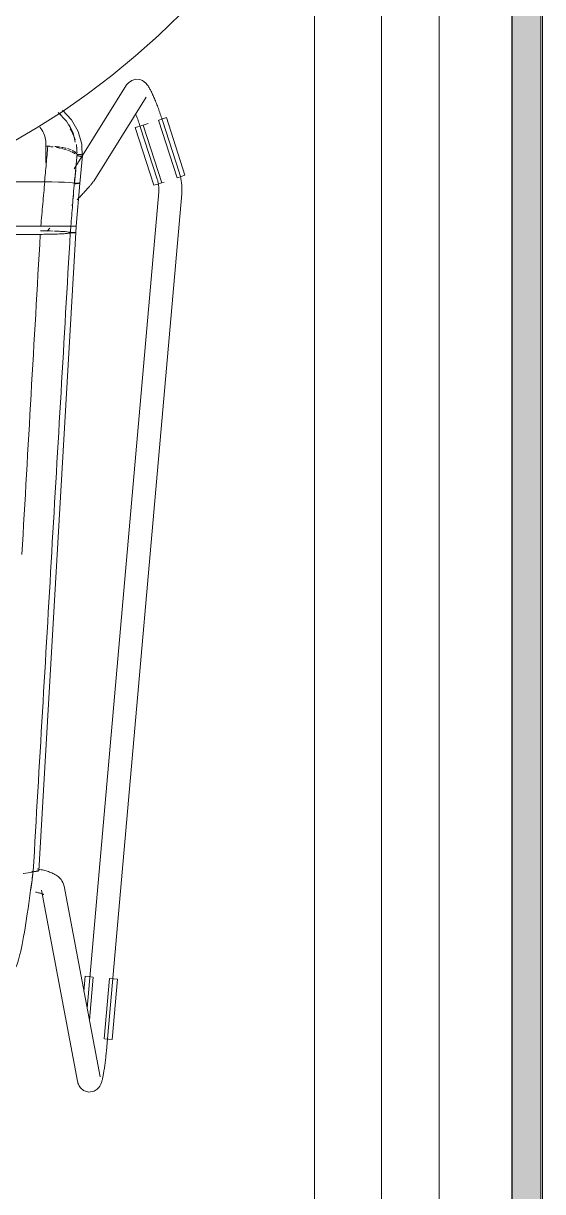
# Model space of a CAD drawing. Header units: millimetres. Extents: x 155920 to 295199, y -4084 to 97293.
# Drawn here: x 227631 to 227901, y 30413 to 31020 of the extents above; entities that cross this region are included whole.
import ezdxf

# ---------------------------------------------------------------- set-up
doc = ezdxf.new("R2010")
doc.units = ezdxf.units.MM
doc.header["$MEASUREMENT"] = 0
for name, color, linetype, lineweight in [('A-WALL', 7, 'CONTINUOUS', 9), ('A-WALL-PATT', 7, 'CONTINUOUS', 25), ('I-FURN', 8, 'CONTINUOUS', 9), ('I-WALL', 7, 'CONTINUOUS', 9)]:
    doc.layers.add(name, color=color, linetype=linetype, lineweight=lineweight)

msp = doc.modelspace()

# ---------------------------------------------------------------- hatches: boundary and pattern name
at = {"layer": 'A-WALL-PATT', "lineweight": 5}
msp.add_hatch(color=256, dxfattribs=at).paths.add_polyline_path([(227884.93, 29907.33), (227899.93, 29907.33), (227899.93, 34245.33), (227884.93, 34245.33), (227884.93, 30361.42)], flags=0)

# ---------------------------------------------------------------- linework, layer by layer
at = {"layer": 'A-WALL'}
for p, q in [((227899.93, 34245.33), (227899.93, 29907.33)), ((227900.93, 34245.33), (227900.93, 29907.33))]:
    msp.add_line(p, q, dxfattribs=at)
at = {"layer": 'I-FURN'}
for p, q in [((227782.11, 32484.9), (227782.11, 30084.9)), ((227817.11, 30084.9), (227817.11, 32484.9)), ((227817.11, 30084.9), (227817.11, 32484.9)), ((227847.11, 32484.9), (227847.11, 30084.9)), ((227700.89, 31013.96), (227712.39, 31025.09)), ((227688.96, 31003.3), (227700.89, 31013.96)), ((227676.62, 30993.13), (227688.96, 31003.3)), ((227663.87, 30983.46), (227676.62, 30993.13)), ((227684.37, 30988.23), (227661.33, 30951.46)), ((227685.26, 30989.35), (227684.37, 30988.23)), ((227685.26, 30989.35), (227686.99, 30990.57)), ((227686.99, 30990.57), (227689.22, 30991.16)), ((227689.22, 30991.16), (227691.19, 30990.99)), ((227691.19, 30990.99), (227692.57, 30990.47)), ((227692.57, 30990.47), (227693.49, 30989.9)), ((227693.49, 30989.9), (227694.11, 30989.38)), ((227694.11, 30989.38), (227694.58, 30988.91)), ((227694.58, 30988.91), (227694.95, 30988.49)), ((227694.95, 30988.49), (227695.26, 30988.09)), ((227695.26, 30988.09), (227695.54, 30987.7)), ((227695.54, 30987.7), (227695.79, 30987.31)), ((227695.79, 30987.31), (227696.04, 30986.92)), ((227696.04, 30986.92), (227696.27, 30986.52)), ((227650.75, 30974.3), (227663.87, 30983.46)), ((227667.23, 30938.27), (227694.53, 30981.86)), ((227696.27, 30986.52), (227696.5, 30986.11)), ((227696.5, 30986.11), (227696.73, 30985.68)), ((227696.73, 30985.68), (227696.96, 30985.24)), ((227696.96, 30985.24), (227697.19, 30984.78)), ((227697.19, 30984.78), (227697.42, 30984.31)), ((227697.42, 30984.31), (227697.65, 30983.82)), ((227697.65, 30983.82), (227697.89, 30983.31)), ((227697.89, 30983.31), (227698.13, 30982.78)), ((227698.13, 30982.78), (227698.37, 30982.24)), ((227698.37, 30982.24), (227698.61, 30981.68)), ((227698.61, 30981.68), (227698.85, 30981.1)), ((227698.85, 30981.1), (227699.1, 30980.5)), ((227655.73, 30970.04), (227650.99, 30975.19)), ((227699.1, 30980.5), (227699.35, 30979.89)), ((227699.35, 30979.89), (227699.6, 30979.27)), ((227699.6, 30979.27), (227699.85, 30978.63)), ((227699.85, 30978.63), (227700.11, 30977.97)), ((227700.11, 30977.97), (227700.36, 30977.31)), ((227700.36, 30977.31), (227700.61, 30976.63)), ((227700.61, 30976.63), (227700.87, 30975.94)), ((227700.87, 30975.94), (227701.12, 30975.24)), ((227701.12, 30975.24), (227701.38, 30974.53)), ((227701.38, 30974.53), (227701.63, 30973.82)), ((227637.28, 30965.68), (227650.75, 30974.3)), ((227653.05, 30969.46), (227648.78, 30973.93)), ((227656.41, 30963.63), (227653.05, 30969.46)), ((227659.12, 30964.03), (227655.73, 30970.04)), ((227689.17, 30972.97), (227689.4, 30972.35)), ((227689.4, 30972.35), (227689.64, 30971.71)), ((227689.64, 30971.71), (227689.87, 30971.07)), ((227689.87, 30971.07), (227690.11, 30970.41)), ((227690.11, 30970.41), (227690.35, 30969.74)), ((227690.35, 30969.74), (227690.58, 30969.07)), ((227690.58, 30969.07), (227690.81, 30968.39)), ((227701, 30969.95), (227710.69, 30939.95)), ((227701.12, 30969.99), (227703.1, 30970.63)), ((227701.63, 30973.82), (227701.88, 30973.1)), ((227701.88, 30973.1), (227702.14, 30972.37)), ((227702.14, 30972.37), (227702.38, 30971.64)), ((227702.38, 30971.64), (227702.63, 30970.9)), ((227702.63, 30970.9), (227702.88, 30970.16)), ((227702.88, 30970.16), (227703.02, 30969.7)), ((227711.74, 30942.89), (227703.02, 30969.7)), ((227703.1, 30970.63), (227705.05, 30971.26)), ((227705.05, 30971.26), (227714.74, 30941.25)), ((227623.47, 30957.6), (227637.28, 30965.68)), ((227660.99, 30957.51), (227659.12, 30964.03)), ((227688.89, 30966.04), (227690.85, 30966.67)), ((227688.89, 30966.04), (227698.58, 30936.04)), ((227690.81, 30968.39), (227691.05, 30967.7)), ((227690.85, 30966.67), (227692.82, 30967.31)), ((227691.05, 30967.7), (227691.28, 30967.02)), ((227691.28, 30967.02), (227691.5, 30966.32)), ((227691.5, 30966.32), (227691.61, 30965.99)), ((227691.61, 30965.99), (227700.32, 30939.18)), ((227702.62, 30937.34), (227692.94, 30967.35)), ((227695.51, 30968.18), (227693.03, 30967.38)), ((227642.28, 30956.39), (227643.33, 30956.39)), ((227642.34, 30947.88), (227642.34, 30957.63)), ((227661.28, 30950.6), (227660.99, 30957.51)), ((227661.1, 30951.09), (227657.06, 30944.64)), ((227661.4, 30951.5), (227659.98, 30937)), ((227667.23, 30938.27), (227667.01, 30937.95)), ((227700.32, 30939.18), (227700.52, 30938.54)), ((227700.52, 30938.54), (227700.68, 30937.9)), ((227712.78, 30940.62), (227710.81, 30939.99)), ((227711.75, 30942.84), (227711.74, 30942.89)), ((227712.08, 30941.75), (227711.75, 30942.84)), ((227712.37, 30940.64), (227712.08, 30941.75)), ((227712.61, 30939.53), (227712.37, 30940.64)), ((227712.8, 30938.4), (227712.61, 30939.53)), ((227714.74, 30941.25), (227712.78, 30940.62)), ((227712.95, 30937.27), (227712.8, 30938.4)), ((227641.63, 30937.84), (227581.51, 30937.84)), ((227581.51, 30937.84), (227641.63, 30937.84)), ((227645.39, 30937.81), (227641.63, 30937.84)), ((227641.75, 30937.84), (227645.49, 30937.81)), ((227648.93, 30937.74), (227645.49, 30937.81)), ((227645.49, 30937.81), (227648.93, 30937.73)), ((227652.02, 30937.62), (227648.93, 30937.74)), ((227648.99, 30937.73), (227652.03, 30937.62)), ((227654.5, 30937.47), (227652.02, 30937.62)), ((227652.07, 30937.62), (227654.51, 30937.47)), ((227656.24, 30937.29), (227654.5, 30937.47)), ((227654.52, 30937.47), (227656.24, 30937.29)), ((227656.24, 30937.29), (227657.13, 30937.1)), ((227657.13, 30937.1), (227656.24, 30937.29)), ((227657.6, 30937.11), (227657.13, 30937.1)), ((227657.13, 30937.1), (227657.6, 30937.11)), ((227657.14, 30936.91), (227657.61, 30936.9)), ((227657.61, 30936.9), (227657.14, 30936.91)), ((227658.1, 30937.11), (227657.6, 30937.11)), ((227657.6, 30937.11), (227658.09, 30937.11)), ((227657.61, 30936.9), (227658.11, 30936.9)), ((227658.11, 30936.9), (227657.61, 30936.9)), ((227658.09, 30937.11), (227658.58, 30937.1)), ((227658.59, 30937.1), (227658.1, 30937.11)), ((227658.11, 30936.9), (227658.6, 30936.91)), ((227658.6, 30936.91), (227658.11, 30936.9)), ((227659.98, 30937), (227658.15, 30914.8)), ((227658.58, 30937.1), (227659.04, 30937.09)), ((227659.04, 30937.09), (227658.59, 30937.1)), ((227658.6, 30936.91), (227659.05, 30936.92)), ((227659.05, 30936.92), (227658.6, 30936.91)), ((227659.43, 30937.08), (227659.04, 30937.09)), ((227659.04, 30937.09), (227659.42, 30937.08)), ((227659.42, 30937.08), (227659.72, 30937.06)), ((227659.72, 30937.06), (227659.43, 30937.08)), ((227659.73, 30936.95), (227659.43, 30936.93)), ((227659.44, 30936.93), (227659.73, 30936.95)), ((227659.91, 30937.03), (227659.72, 30937.06)), ((227659.73, 30936.95), (227659.92, 30936.98)), ((227659.91, 30936.98), (227659.73, 30936.95)), ((227659.91, 30937.03), (227659.98, 30937.01)), ((227659.98, 30937.01), (227659.91, 30937.03)), ((227659.98, 30937), (227659.91, 30936.98)), ((227659.92, 30936.98), (227659.98, 30937)), ((227662.01, 30932.19), (227661.62, 30931.76)), ((227662.39, 30932.6), (227662.01, 30932.19)), ((227662.76, 30933), (227662.39, 30932.6)), ((227663.12, 30933.39), (227662.76, 30933)), ((227663.46, 30933.77), (227663.12, 30933.39)), ((227663.79, 30934.13), (227663.46, 30933.77)), ((227664.11, 30934.48), (227663.79, 30934.13)), ((227701.07, 30932.62), (227663.79, 30508.27)), ((227664.41, 30934.82), (227664.11, 30934.48)), ((227664.7, 30935.14), (227664.41, 30934.82)), ((227664.97, 30935.45), (227664.7, 30935.14)), ((227665.23, 30935.75), (227664.97, 30935.45)), ((227665.47, 30936.03), (227665.23, 30935.75)), ((227665.7, 30936.29), (227665.47, 30936.03)), ((227665.91, 30936.55), (227665.7, 30936.29)), ((227666.11, 30936.79), (227665.91, 30936.55)), ((227666.3, 30937.02), (227666.11, 30936.79)), ((227666.48, 30937.24), (227666.3, 30937.02)), ((227666.66, 30937.46), (227666.48, 30937.24)), ((227666.83, 30937.69), (227666.66, 30937.46)), ((227667.01, 30937.95), (227666.83, 30937.69)), ((227700.53, 30936.67), (227698.58, 30936.04)), ((227702.51, 30937.3), (227700.53, 30936.67)), ((227700.68, 30937.9), (227700.82, 30937.26)), ((227700.82, 30937.26), (227700.94, 30936.6)), ((227700.94, 30936.6), (227701.03, 30935.95)), ((227701.03, 30935.95), (227701.09, 30935.29)), ((227701.12, 30933.3), (227701.07, 30932.64)), ((227701.07, 30932.64), (227701.07, 30932.62)), ((227701.09, 30935.29), (227701.12, 30934.63)), ((227701.12, 30934.63), (227701.13, 30933.96)), ((227701.13, 30933.96), (227701.12, 30933.3)), ((227703.89, 30937.75), (227702.72, 30937.37)), ((227713.06, 30936.13), (227712.95, 30937.27)), ((227713.02, 30931.57), (227713.1, 30932.71)), ((227713.12, 30934.99), (227713.06, 30936.13)), ((227713.1, 30932.71), (227713.13, 30933.85)), ((227713.13, 30933.85), (227713.12, 30934.99)), ((227656.25, 30926.05), (227655.76, 30925.54)), ((227659.06, 30929.02), (227658.61, 30928.53)), ((227659.51, 30929.49), (227659.06, 30929.02)), ((227659.95, 30929.96), (227659.51, 30929.49)), ((227660.38, 30930.43), (227659.95, 30929.96)), ((227660.81, 30930.88), (227660.38, 30930.43)), ((227661.22, 30931.33), (227660.81, 30930.88)), ((227661.62, 30931.76), (227661.22, 30931.33)), ((227674.07, 30488.25), (227713.02, 30931.57)), ((227506.05, 30914.87), (227639.69, 30914.87)), ((227639.69, 30914.87), (227506.05, 30914.87)), ((227639.69, 30914.87), (227643.47, 30914.87)), ((227643.48, 30914.87), (227639.69, 30914.87)), ((227643.47, 30914.87), (227647.04, 30914.86)), ((227647.04, 30914.86), (227643.48, 30914.87)), ((227647.03, 30914.75), (227643.48, 30914.74)), ((227643.48, 30914.74), (227647.04, 30914.75)), ((227647.04, 30914.86), (227650.17, 30914.85)), ((227650.18, 30914.85), (227647.04, 30914.86)), ((227652.66, 30914.77), (227650.16, 30914.76)), ((227650.16, 30914.76), (227652.66, 30914.77)), ((227650.18, 30914.85), (227652.68, 30914.84)), ((227652.68, 30914.84), (227650.18, 30914.85)), ((227654.41, 30914.78), (227652.66, 30914.77)), ((227652.66, 30914.77), (227654.41, 30914.78)), ((227652.68, 30914.84), (227654.42, 30914.83)), ((227654.43, 30914.83), (227652.68, 30914.84)), ((227654.42, 30914.83), (227655.31, 30914.81)), ((227655.31, 30914.81), (227654.43, 30914.83)), ((227655.31, 30914.81), (227655.78, 30914.81)), ((227655.78, 30914.81), (227655.31, 30914.81)), ((227655.78, 30914.8), (227655.31, 30914.8)), ((227655.31, 30914.8), (227655.78, 30914.8)), ((227655.78, 30914.81), (227656.28, 30914.81)), ((227656.28, 30914.81), (227655.78, 30914.81)), ((227656.27, 30914.8), (227655.78, 30914.8)), ((227655.78, 30914.8), (227656.28, 30914.8)), ((227656.76, 30914.8), (227656.27, 30914.8)), ((227656.28, 30914.81), (227656.77, 30914.81)), ((227656.77, 30914.81), (227656.28, 30914.81)), ((227656.28, 30914.8), (227656.77, 30914.8)), ((227657.21, 30914.8), (227656.76, 30914.8)), ((227656.77, 30914.81), (227657.22, 30914.81)), ((227657.22, 30914.81), (227656.77, 30914.81)), ((227656.77, 30914.8), (227657.22, 30914.8)), ((227657.6, 30914.8), (227657.21, 30914.8)), ((227657.22, 30914.81), (227657.6, 30914.81)), ((227657.61, 30914.81), (227657.22, 30914.81)), ((227657.22, 30914.8), (227657.6, 30914.8)), ((227657.6, 30914.81), (227657.9, 30914.81)), ((227657.89, 30914.8), (227657.6, 30914.8)), ((227657.6, 30914.8), (227657.9, 30914.8)), ((227657.9, 30914.81), (227657.61, 30914.81)), ((227657.88, 30911.44), (227658.15, 30914.8)), ((227658.08, 30914.8), (227657.89, 30914.8)), ((227657.9, 30914.81), (227658.08, 30914.81)), ((227658.09, 30914.81), (227657.9, 30914.81)), ((227657.9, 30914.8), (227658.09, 30914.8)), ((227658.08, 30914.81), (227658.15, 30914.8)), ((227658.15, 30914.8), (227658.08, 30914.8)), ((227658.15, 30914.8), (227658.09, 30914.81)), ((227658.09, 30914.8), (227658.15, 30914.8)), ((227476.83, 30910.55), (227639.42, 30910.55)), ((227639.42, 30910.55), (227476.83, 30910.55)), ((227657.88, 30911.44), (227638.59, 30579.54)), ((227639.42, 30910.55), (227643.21, 30910.58)), ((227643.22, 30912.31), (227639.53, 30912.34)), ((227642.97, 30912.25), (227644.39, 30913.72)), ((227643.21, 30910.58), (227646.77, 30910.66)), ((227646.12, 30912.25), (227643.22, 30912.31)), ((227649.89, 30912.11), (227646.77, 30912.23)), ((227646.77, 30910.66), (227649.9, 30910.78)), ((227652.38, 30911.95), (227649.89, 30912.11)), ((227649.9, 30910.78), (227652.4, 30910.94)), ((227654.13, 30911.75), (227652.38, 30911.95)), ((227652.4, 30910.94), (227654.15, 30911.13)), ((227655.04, 30911.54), (227654.13, 30911.75)), ((227654.15, 30911.13), (227655.04, 30911.35)), ((227655.5, 30911.55), (227655.04, 30911.54)), ((227655.04, 30911.35), (227655.51, 30911.34)), ((227656, 30911.56), (227655.5, 30911.55)), ((227655.51, 30911.34), (227656.01, 30911.33)), ((227656.49, 30911.55), (227656, 30911.56)), ((227656.01, 30911.33), (227656.5, 30911.34)), ((227656.94, 30911.54), (227656.49, 30911.55)), ((227656.5, 30911.34), (227656.95, 30911.35)), ((227657.33, 30911.52), (227656.94, 30911.54)), ((227656.95, 30911.35), (227657.33, 30911.37)), ((227657.62, 30911.5), (227657.33, 30911.52)), ((227657.33, 30911.37), (227657.62, 30911.39)), ((227657.81, 30911.47), (227657.62, 30911.5)), ((227657.62, 30911.39), (227657.81, 30911.42)), ((227657.88, 30911.45), (227657.81, 30911.47)), ((227657.81, 30911.42), (227657.88, 30911.44)), ((227638.05, 30579.68), (227637.67, 30579.72)), ((227637.67, 30579.72), (227638.05, 30579.68)), ((227638.48, 30580.44), (227637.78, 30580.56)), ((227638.34, 30579.64), (227638.05, 30579.68)), ((227638.05, 30579.68), (227638.34, 30579.64)), ((227639.18, 30580.32), (227638.48, 30580.44)), ((227639.86, 30580.18), (227639.18, 30580.32)), ((227640.53, 30580.04), (227639.86, 30580.18)), ((227641.18, 30579.89), (227640.53, 30580.04)), ((227641.83, 30579.73), (227641.18, 30579.89)), ((227642.46, 30579.55), (227641.83, 30579.73)), ((227630.58, 30578.27), (227633.07, 30578.58)), ((227633.07, 30578.58), (227630.61, 30578.27)), ((227633.07, 30578.58), (227634.82, 30578.95)), ((227634.82, 30578.95), (227633.08, 30578.58)), ((227635.72, 30579.35), (227634.82, 30578.95)), ((227634.82, 30578.95), (227635.72, 30579.35)), ((227635.72, 30579.35), (227636.19, 30579.33)), ((227636.19, 30579.33), (227635.72, 30579.35)), ((227636.19, 30579.33), (227636.69, 30579.32)), ((227636.69, 30579.32), (227636.19, 30579.33)), ((227636.69, 30579.32), (227637.18, 30579.33)), ((227637.19, 30579.33), (227636.69, 30579.32)), ((227637.18, 30579.33), (227637.64, 30579.35)), ((227637.64, 30579.35), (227637.19, 30579.33)), ((227637.64, 30579.35), (227638.02, 30579.39)), ((227638.03, 30579.39), (227637.64, 30579.35)), ((227638.02, 30579.39), (227638.32, 30579.43)), ((227638.33, 30579.43), (227638.03, 30579.39)), ((227638.59, 30579.54), (227638.52, 30579.59)), ((227638.53, 30579.59), (227638.59, 30579.54)), ((227643.07, 30579.37), (227642.46, 30579.55)), ((227643.68, 30579.18), (227643.07, 30579.37)), ((227644.27, 30578.97), (227643.68, 30579.18)), ((227644.85, 30578.75), (227644.27, 30578.97)), ((227645.42, 30578.52), (227644.85, 30578.75)), ((227645.98, 30578.26), (227645.42, 30578.52)), ((227646.53, 30577.99), (227645.98, 30578.26)), ((227647.07, 30577.7), (227646.53, 30577.99)), ((227647.61, 30577.38), (227647.07, 30577.7)), ((227648.14, 30577.02), (227647.61, 30577.38)), ((227648.68, 30576.62), (227648.14, 30577.02)), ((227649.21, 30576.16), (227648.68, 30576.62)), ((227649.73, 30575.65), (227649.21, 30576.16)), ((227650.24, 30575.05), (227649.73, 30575.65)), ((227650.72, 30574.36), (227650.24, 30575.05)), ((227651.16, 30573.57), (227650.72, 30574.36)), ((227637.44, 30568.43), (227636.95, 30568.53)), ((227637.91, 30568.33), (227637.44, 30568.43)), ((227638.36, 30568.23), (227637.91, 30568.33)), ((227638.78, 30568.12), (227638.36, 30568.23)), ((227639.17, 30568.01), (227638.78, 30568.12)), ((227639.54, 30567.9), (227639.17, 30568.01)), ((227639.87, 30567.8), (227639.54, 30567.9)), ((227640.18, 30567.69), (227639.87, 30567.8)), ((227639.99, 30569.46), (227658.8, 30470.16)), ((227640.45, 30567.59), (227640.18, 30567.69)), ((227640.68, 30567.49), (227640.45, 30567.59)), ((227651.52, 30572.68), (227651.16, 30573.57)), ((227651.78, 30571.69), (227651.52, 30572.68)), ((227670.59, 30472.4), (227651.78, 30571.69)), ((227640.87, 30567.41), (227640.68, 30567.49)), ((227641.03, 30567.33), (227640.87, 30567.41)), ((227641.11, 30567.28), (227641.03, 30567.33)), ((227641.19, 30567.24), (227641.11, 30567.28)), ((227641.21, 30567.23), (227641.19, 30567.24)), ((227662.74, 30524.75), (227662.04, 30516.86)), ((227662.74, 30524.75), (227664.78, 30524.57)), ((227664.78, 30524.57), (227666.85, 30524.39)), ((227664.99, 30501.9), (227666.97, 30524.38)), ((227675.42, 30523.64), (227672.66, 30492.23)), ((227675.54, 30523.63), (227677.6, 30523.44)), ((227679.65, 30523.27), (227676.89, 30491.85)), ((227677.6, 30523.44), (227679.65, 30523.27)), ((227674.84, 30492.03), (227672.78, 30492.22)), ((227676.89, 30491.85), (227674.84, 30492.03)), ((227673.46, 30482.18), (227673.54, 30482.9)), ((227673.54, 30482.9), (227673.62, 30483.62)), ((227673.62, 30483.62), (227673.7, 30484.36)), ((227673.7, 30484.36), (227673.78, 30485.1)), ((227673.78, 30485.1), (227673.85, 30485.84)), ((227673.85, 30485.84), (227673.92, 30486.59)), ((227673.92, 30486.59), (227673.99, 30487.34)), ((227673.99, 30487.34), (227674.06, 30488.09)), ((227674.06, 30488.09), (227674.07, 30488.25)), ((227672.67, 30476.24), (227672.76, 30476.84)), ((227672.76, 30476.84), (227672.85, 30477.46)), ((227672.85, 30477.46), (227672.94, 30478.09)), ((227672.94, 30478.09), (227673.03, 30478.74)), ((227673.03, 30478.74), (227673.12, 30479.41)), ((227673.12, 30479.41), (227673.21, 30480.08)), ((227673.21, 30480.08), (227673.29, 30480.77)), ((227673.29, 30480.77), (227673.38, 30481.47)), ((227673.38, 30481.47), (227673.46, 30482.18)), ((227671.4, 30469.97), (227671.51, 30470.37)), ((227671.51, 30470.37), (227671.62, 30470.77)), ((227671.62, 30470.77), (227671.72, 30471.18)), ((227671.72, 30471.18), (227671.82, 30471.61)), ((227671.82, 30471.61), (227671.92, 30472.05)), ((227671.92, 30472.05), (227672.02, 30472.51)), ((227672.02, 30472.51), (227672.11, 30472.99)), ((227672.11, 30472.99), (227672.21, 30473.49)), ((227672.21, 30473.49), (227672.3, 30474)), ((227672.3, 30474), (227672.4, 30474.53)), ((227672.4, 30474.53), (227672.49, 30475.08)), ((227672.49, 30475.08), (227672.58, 30475.65)), ((227672.58, 30475.65), (227672.67, 30476.24)), ((227658.89, 30469.75), (227658.8, 30470.16)), ((227659.03, 30469.23), (227658.89, 30469.75)), ((227659.24, 30468.61), (227659.03, 30469.23)), ((227659.62, 30467.81), (227659.24, 30468.61)), ((227660.36, 30466.73), (227659.62, 30467.81)), ((227661.94, 30465.41), (227660.36, 30466.73)), ((227661.94, 30465.41), (227664.69, 30464.57)), ((227664.69, 30464.57), (227667.45, 30465.06)), ((227667.45, 30465.06), (227669.11, 30466.1)), ((227669.11, 30466.1), (227669.96, 30467)), ((227669.96, 30467), (227670.44, 30467.71)), ((227670.44, 30467.71), (227670.74, 30468.27)), ((227670.74, 30468.27), (227670.96, 30468.74)), ((227670.96, 30468.74), (227671.13, 30469.17)), ((227671.13, 30469.17), (227671.27, 30469.58)), ((227671.27, 30469.58), (227671.4, 30469.97))]:
    msp.add_line(p, q, dxfattribs=at)
for points in [[(227648.73, 30973.91), (227649.19, 30973.53), (227649.65, 30973.13), (227650.11, 30972.73)], [(227643.33, 30956.39), (227643.07, 30953.36), (227642.53, 30947.22), (227641.94, 30940.97), (227641.63, 30937.84)], [(227642.33, 30957.9), (227642.34, 30957.4), (227642.33, 30956.89), (227642.28, 30956.39)], [(227643.33, 30956.39), (227643.69, 30956.38), (227644.05, 30956.38), (227644.41, 30956.37)], [(227658.22, 30957.33), (227658.41, 30956.1), (227658.45, 30954.84), (227658.46, 30953.58)], [(227646.17, 30955.97), (227645.58, 30956.05), (227644.99, 30956.12), (227644.4, 30956.17)], [(227647.04, 30956.22), (227647.95, 30956.14), (227648.83, 30956.04), (227649.68, 30955.92)], [(227649.86, 30955.32), (227649.21, 30955.46), (227648.54, 30955.6), (227647.86, 30955.72)], [(227653.11, 30954.47), (227652.31, 30954.72), (227651.43, 30954.95), (227650.51, 30955.17)], [(227650.53, 30955.79), (227651.37, 30955.64), (227652.18, 30955.48), (227652.92, 30955.29)], [(227655.74, 30953.48), (227655.1, 30953.78), (227654.36, 30954.05), (227653.54, 30954.32)], [(227653.58, 30955.11), (227654.31, 30954.9), (227654.95, 30954.66), (227655.55, 30954.42)], [(227657.56, 30952.41), (227657.15, 30952.73), (227656.63, 30953.06), (227655.98, 30953.37)], [(227658.57, 30952.05), (227658.33, 30949.61), (227657.85, 30944.66), (227657.37, 30939.62), (227657.13, 30937.1)], [(227658.53, 30952.88), (227658.51, 30953.78), (227658.45, 30954.68), (227658.35, 30955.57)], [(227661.22, 30950.75), (227661.18, 30950.79), (227661.05, 30950.89), (227660.76, 30951.02), (227660.37, 30951.14), (227659.92, 30951.23), (227659.42, 30951.3), (227658.93, 30951.33), (227658.61, 30951.33), (227658.46, 30951.32)], [(227657.85, 30944), (227657.62, 30941.71), (227657.39, 30939.41), (227657.16, 30937.1)], [(227641.75, 30937.83), (227641.41, 30934.01), (227641.06, 30930.19), (227640.72, 30926.36)], [(227655.31, 30914.81), (227655.62, 30918.53), (227656.22, 30925.96), (227656.82, 30933.39), (227657.13, 30937.1)], [(227640.72, 30926.36), (227640.38, 30922.53), (227640.03, 30918.7), (227639.69, 30914.87)], [(227655.31, 30914.81), (227655.27, 30914.23), (227655.18, 30913.08), (227655.09, 30911.92), (227655.04, 30911.35)], [(227655.31, 30914.8), (227655.26, 30914.26), (227655.17, 30913.17), (227655.08, 30912.09), (227655.04, 30911.54)], [(227639.42, 30910.55), (227636.23, 30855.02), (227633.03, 30799.5), (227629.84, 30744.06)], [(227635.72, 30579.35), (227638.94, 30634.58), (227645.38, 30745.18), (227651.82, 30855.94), (227655.04, 30911.35)], [(227639.53, 30912.34), (227641.81, 30912.34), (227644.11, 30912.31), (227646.15, 30912.25)], [(227655.04, 30911.54), (227655.63, 30911.56), (227657.14, 30911.56), (227657.88, 30911.48), (227657.88, 30911.45)], [(227635.71, 30579.34), (227635.31, 30576.21), (227634.92, 30573.05), (227634.52, 30569.94)]]:
    msp.add_open_spline(points, degree=3, dxfattribs=at)
for points, knots in [([(227639.17, 30966.28), (227639.94, 30965.37), (227641.87, 30962.38), (227642.5, 30958.77), (227642.28, 30956.39)], [0.5, 0.5, 0.5, 0.5, 0.6666667, 1, 1, 1, 1]), ([(227654.36, 30967.51), (227654.93, 30966.62), (227656.59, 30963.8), (227657.2, 30960.7), (227657.49, 30958.56)], [0.591443, 0.591443, 0.591443, 0.591443, 0.6666667, 0.8236682, 0.8236682, 0.8236682, 0.8236682]), ([(227657.49, 30959.66), (227657.09, 30961), (227656.37, 30962.96), (227655.36, 30964.79), (227655.01, 30965.36)], [0.2297626, 0.2297626, 0.2297626, 0.2297626, 0.3333333, 0.3824546, 0.3824546, 0.3824546, 0.3824546]), ([(227656.05, 30954.21), (227656.73, 30953.89), (227657.86, 30953.19), (227658.42, 30952.45), (227658.57, 30952.05)], [0.6690305, 0.6690305, 0.6690305, 0.6690305, 0.8333333, 1, 1, 1, 1]), ([(227658.57, 30952.05), (227658.71, 30952.07), (227658.99, 30952.1), (227659.42, 30952.12), (227659.79, 30952.11), (227660.08, 30952.09), (227660.35, 30952.05), (227660.6, 30952), (227660.83, 30951.94), (227661.02, 30951.87), (227661.22, 30951.78), (227661.32, 30951.69), (227661.35, 30951.65)], [0, 0, 0, 0, 0.0555556, 0.1111111, 0.1666667, 0.1944444, 0.2222222, 0.2777778, 0.3055556, 0.3333333, 0.3888889, 0.4444444, 0.4444444, 0.4444444, 0.4444444]), ([(227655.31, 30914.8), (227655.61, 30918.49), (227656.06, 30923.82), (227656.5, 30929.16), (227656.63, 30930.8)], [0, 0, 0, 0, 0.5, 0.7233886, 0.7233886, 0.7233886, 0.7233886]), ([(227655.04, 30911.35), (227654.77, 30911.2), (227653.38, 30910.99), (227650.02, 30910.77), (227646.85, 30910.65), (227643.25, 30910.57), (227640.7, 30910.55), (227639.42, 30910.55)], [-1, -1, -1, -1, -0.666667, -0.5, -0.333333, -0.166667, 0, 0, 0, 0]), ([(227646.77, 30912.23), (227647.9, 30912.2), (227650, 30912.12), (227653.35, 30911.9), (227654.75, 30911.69), (227655.04, 30911.54)], [-0.6666667, -0.6666667, -0.6666667, -0.6666667, -0.5, -0.3333333, 0, 0, 0, 0]), ([(227657.88, 30911.44), (227657.88, 30911.43), (227657.74, 30911.4), (227657.35, 30911.37), (227656.97, 30911.35), (227656.51, 30911.34), (227656.01, 30911.33), (227655.51, 30911.34), (227655.19, 30911.34), (227655.04, 30911.35)], [-0.498493, -0.498493, -0.498493, -0.498493, -0.375, -0.3125, -0.25, -0.1875, -0.125, -0.0625, 0, 0, 0, 0]), ([(227635.72, 30579.35), (227634.71, 30571.8), (227632.67, 30556.58), (227629.62, 30538.15), (227627.18, 30529.85), (227625.76, 30528.25), (227625.36, 30528.05)], [0, 0, 0, 0, 0.25, 0.5, 0.75, 0.8499411, 0.8499411, 0.8499411, 0.8499411])]:
    msp.add_open_spline(points, degree=3, knots=knots, dxfattribs=at)
at = {"layer": 'I-WALL', "lineweight": 30}
msp.add_line((227884.93, 34245.33), (227884.93, 29907.33), dxfattribs=at)

doc.saveas('drawing.dxf')
